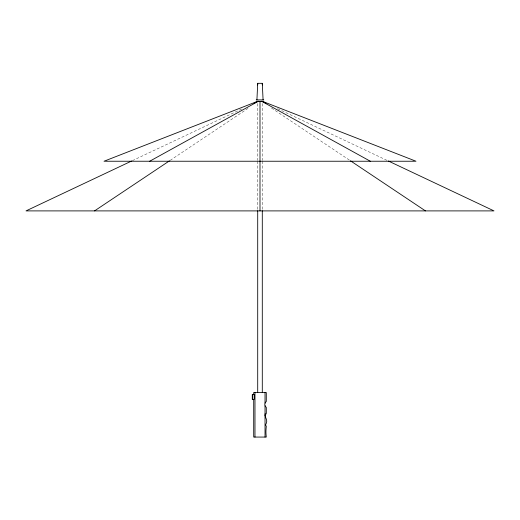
<?xml version="1.0" encoding="UTF-8"?>
<svg xmlns="http://www.w3.org/2000/svg" width="520" height="520" viewBox="0 0 520 520"><rect width="100%" height="100%" fill="white"/><g stroke="black" fill="none" stroke-linecap="round" stroke-linejoin="round"><path stroke-width="0.39" stroke-dasharray="2.6 1.95" d="M170.177 160.375L248.521 108.049M132.366 160.667L242.398 108.693M277.602 108.693L387.634 160.667M271.479 108.049L349.824 160.375M262.294 103.603L262.294 160.413M262.294 161.22L262.294 209.911M257.706 103.603L257.706 160.413M257.706 161.22L257.706 209.911"/><path stroke-width="0.78" d="M256.919 99.898L257.706 83.317L262.294 83.317L263.081 99.898M265.148 413.797C264.381 417.339 267.989 419.51 266.298 423.3L265.57 424.853L266.298 426.406C265.856 430.293 265.779 433.206 266.298 437.067L253.702 437.067L253.702 399.353M265.142 415.382L266.298 413.504L266.298 407.401L265.245 406.211L264.745 404.437L265.245 402.662L266.298 401.466L266.298 392.503L253.702 392.503L253.702 394.641M94.536 210.899L169.5 160.829M149.689 161.239L258.583 101.159M131.631 161.012L26 210.899L494 210.899L388.369 161.012M254.131 103.155L257.069 101.764M257.738 101.263L104 161.239L416 161.239L262.262 101.263M256.23 99.898L263.764 99.898M256.23 101.38L263.764 101.38M262.932 101.764L265.87 103.155M261.417 101.159L370.312 161.239M350.5 160.829L425.464 210.899M265.025 392.503L265.025 403.124M265.025 405.743L265.025 437.067M262.294 83.317L262.294 84.942M262.294 210.724L262.294 392.503M260 101.192L260 210.899M257.706 83.317L257.706 84.942M257.706 210.724L257.706 392.503M254.976 392.503L254.976 437.067M252.538 394.641L252.538 399.353M254.183 394.641L252.278 394.641L252.278 399.353L254.183 399.353L254.183 394.641"/></g></svg>
